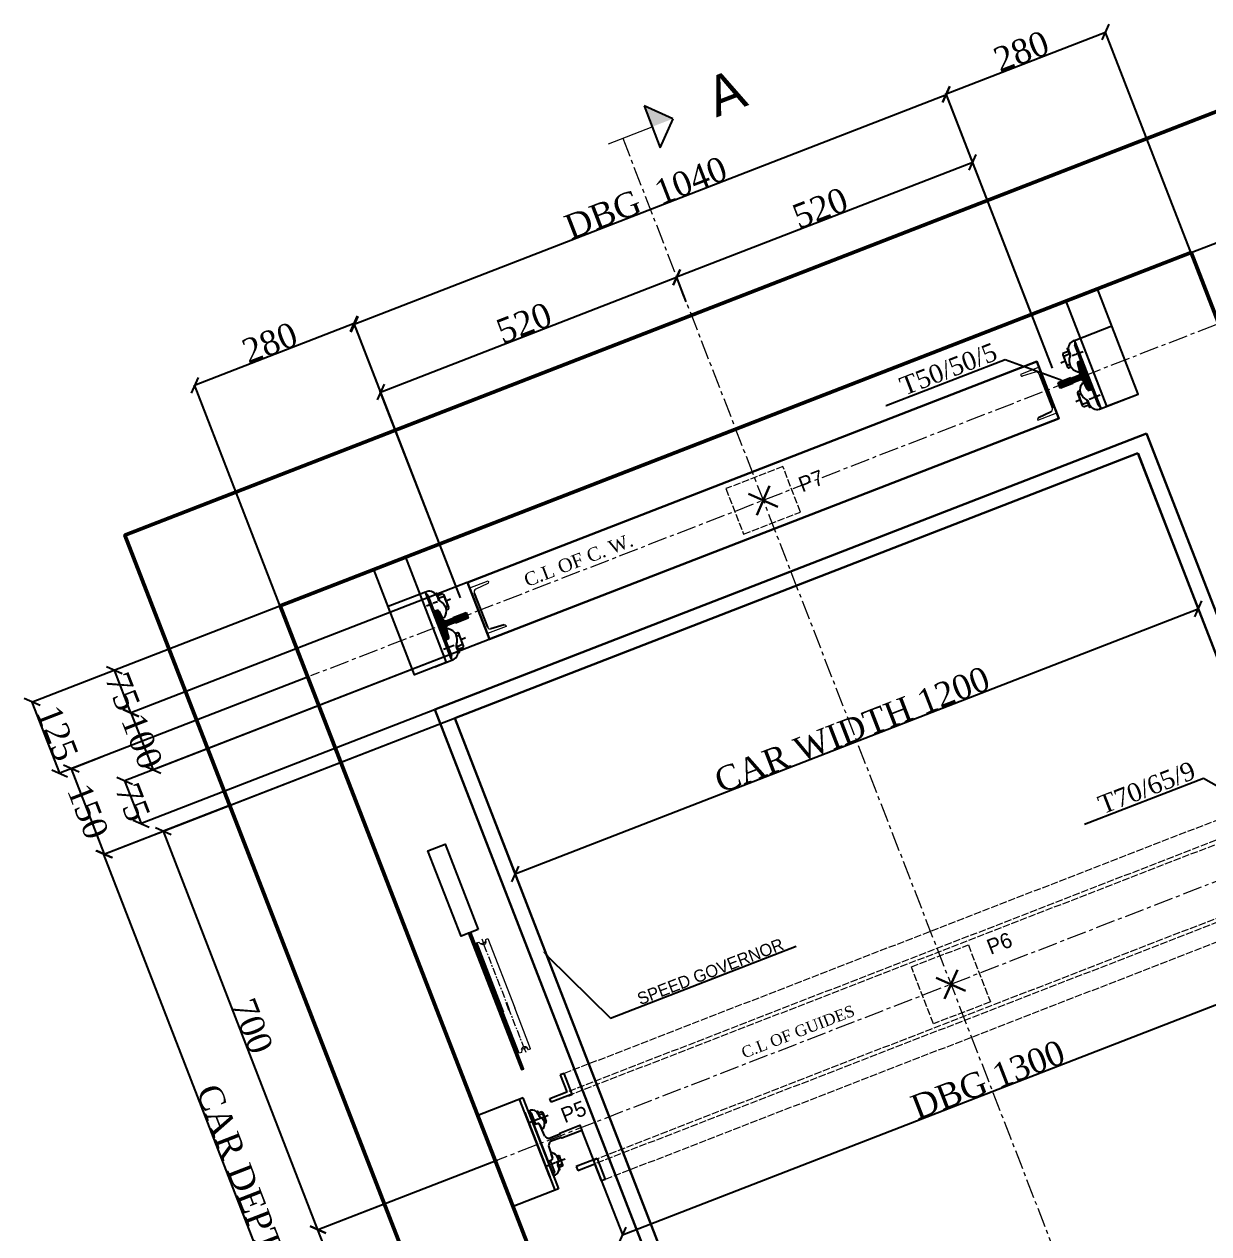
# Model space of a CAD drawing. Header units: millimetres. Extents: x 22640 to 25630, y -77764 to -74410.
# Drawn here: x 22640 to 24580, y -76390 to -74410 of the extents above; entities that cross this region are included whole.
import ezdxf
from ezdxf import colors
from ezdxf.entities.mleader import LeaderData, LeaderLine
from ezdxf.math import Vec2, Vec3

# ---------------------------------------------------------------- set-up
doc = ezdxf.new("R2010")
doc.units = ezdxf.units.MM
for name, pattern in [('ACAD_ISO02W100', [15, 12, -3]), ('ACAD_ISO10W100', [18, 12, -3, 0, -3]), ('CENTER', [50.8, 31.75, -6.35, 6.35, -6.35]), ('CENTER2', [28.575, 19.05, -3.175, 3.175, -3.175])]:
    doc.linetypes.add(name, pattern=pattern)
for name, color, linetype in [('7', 6, 'ACAD_ISO10W100'), ('PDF_0', 7, 'Continuous'), ('PDF_gide rail', 7, 'Continuous')]:
    doc.layers.add(name, color=color, linetype=linetype)
for name, color, linetype, lineweight in [('Car', 3, 'Continuous', 18), ('CL', 2, 'CENTER', 0), ('DL', 8, 'ACAD_ISO02W100', 0), ('step&guides', 3, 'Continuous', 30), ('Wall', 1, 'Continuous', 50)]:
    doc.layers.add(name, color=color, linetype=linetype, lineweight=lineweight)
doc.styles.add('nassar2', font='cent.shx', dxfattribs={"height": 60})
doc.styles.add('top', font='cent.shx', dxfattribs={"height": 40})
doc.dimstyles.new('top', dxfattribs={"dimtxt": 35, "dimasz": 20, "dimexe": 1.25, "dimexo": 0.625, "dimtad": 1, "dimtxsty": 'top', "dimblk": 'OBLIQUE', "dimcen": 2.5, "dimadec": 0, "dimazin": 0, "dimtfac": 1, "dimtmove": 0, "dimatfit": 3, "dimldrblk": 'OBLIQUE', "dimfxl": 1, "dimarcsym": 0})
pattern_1 = [(66.1994384, (43568.22719, -77593.07048), (-0.11436946406, 0.050444283), [])]
pattern_2 = [(66.1994384, (43568.22719, -77593.07048), (-0.1143694641, 0.050444283), [])]

# ---------------------------------------------------------------- blocks, each defined once
blk = doc.blocks.new('_Oblique')
at = {"color": 0, "linetype": 'ByBlock', "lineweight": -2}
blk.add_line((-0.5, -0.5), (0.5, 0.5), dxfattribs=at)
blk = doc.blocks.new('*D35')
at = {"color": 0, "lineweight": -2, "transparency": 16777216}
for p, q in [((23223.7, -75012), (23708.5, -74824)), ((23720.9, -74856.1), (23708.1, -74822.8)), ((23320, -75260.4), (23223.2, -75010.9))]:
    blk.add_line(p, q, dxfattribs=at)
at = {"layer": 'Defpoints', "color": 0, "transparency": 16777216}
for p in [(23708.5, -74824), (23721.2, -74856.6), (23320.2, -75260.9)]:
    blk.add_point(p, dxfattribs=at)
at = {"color": 0, "lineweight": -2, "transparency": 16777216, "xscale": 20, "yscale": 20, "zscale": 20}
for p, rotation in [((23708.5, -74824), 21.1994384195994), ((23223.7, -75012), 201.1994384195994)]:
    blk.add_blockref('_Oblique', p, dxfattribs=dict(at, rotation=rotation))
at = {"color": 0, "transparency": 16777216, "insert": (23458.6, -74898.8), "char_height": 40, "attachment_point": 5, "rotation": 21.1994, "style": 'top'}
blk.add_mtext('520', dxfattribs=at)
blk = doc.blocks.new('*D36')
at = {"color": 0, "lineweight": -2, "transparency": 16777216}
for p, q in [((24193.3, -74635.9), (23708.5, -74824)), ((24289.6, -74884.3), (24192.9, -74634.8)), ((23724.1, -74864.3), (23708.1, -74822.8))]:
    blk.add_line(p, q, dxfattribs=at)
at = {"layer": 'Defpoints', "color": 0, "transparency": 16777216}
for p in [(23708.5, -74824), (23724.4, -74864.8), (24289.9, -74884.9)]:
    blk.add_point(p, dxfattribs=at)
at = {"color": 0, "lineweight": -2, "transparency": 16777216, "xscale": 20, "yscale": 20, "zscale": 20}
for p, rotation in [((24193.3, -74635.9), 21.19943841959937), ((23708.5, -74824), 201.1994384195994)]:
    blk.add_blockref('_Oblique', p, dxfattribs=dict(at, rotation=rotation))
at = {"color": 0, "transparency": 16777216, "insert": (23943.5, -74710.7), "char_height": 40, "attachment_point": 5, "rotation": 21.1994, "style": 'top'}
blk.add_mtext('520', dxfattribs=at)
blk = doc.blocks.new('*D37')
at = {"color": 0, "lineweight": -2, "transparency": 16777216}
for p, q in [((23180.6, -74901), (24150.3, -74525)), ((24324.1, -74973.1), (24149.8, -74523.8)), ((23354.5, -75349.1), (23180.2, -74899.9))]:
    blk.add_line(p, q, dxfattribs=at)
at = {"layer": 'Defpoints', "color": 0, "transparency": 16777216}
for p in [(24150.3, -74525), (24324.3, -74973.6), (23354.7, -75349.7)]:
    blk.add_point(p, dxfattribs=at)
at = {"color": 0, "lineweight": -2, "transparency": 16777216, "xscale": 20, "yscale": 20, "zscale": 20}
for p, rotation in [((24150.3, -74525), 21.1994384195994), ((23180.6, -74901), 201.1994384195994)]:
    blk.add_blockref('_Oblique', p, dxfattribs=dict(at, rotation=rotation))
at = {"color": 0, "transparency": 16777216, "insert": (23658, -74693.8), "char_height": 40, "attachment_point": 5, "rotation": 21.1994, "style": 'top'}
blk.add_mtext('DBG  1040', dxfattribs=at)
blk = doc.blocks.new('*D38')
at = {"color": 0, "lineweight": -2, "transparency": 16777216}
for p, q in [((23180.2, -74899.9), (22919.1, -75001.1)), ((23352.3, -75343.7), (23179.7, -74898.7)), ((23104.2, -75478.1), (22918.7, -75000))]:
    blk.add_line(p, q, dxfattribs=at)
at = {"layer": 'Defpoints', "color": 0, "transparency": 16777216}
for p in [(22919.1, -75001.1), (23352.6, -75344.3), (23104.4, -75478.7)]:
    blk.add_point(p, dxfattribs=at)
at = {"color": 0, "lineweight": -2, "transparency": 16777216, "xscale": 20, "yscale": 20, "zscale": 20}
for p, rotation in [((23180.2, -74899.9), 21.19943841959937), ((22919.1, -75001.1), 201.1994384195994)]:
    blk.add_blockref('_Oblique', p, dxfattribs=dict(at, rotation=rotation))
at = {"color": 0, "transparency": 16777216, "insert": (23042.2, -74931.3), "char_height": 40, "attachment_point": 5, "rotation": 21.1994, "style": 'top'}
blk.add_mtext('280', dxfattribs=at)
blk = doc.blocks.new('*D39')
at = {"color": 0, "lineweight": -2, "transparency": 16777216}
for p, q in [((24149.8, -74523.8), (24410.9, -74422.5)), ((24595.9, -74899.6), (24410.4, -74421.4)), ((24324.1, -74973.1), (24149.4, -74522.6))]:
    blk.add_line(p, q, dxfattribs=at)
at = {"layer": 'Defpoints', "color": 0, "transparency": 16777216}
for p in [(24410.9, -74422.5), (24596.1, -74900.1), (24324.3, -74973.6)]:
    blk.add_point(p, dxfattribs=at)
at = {"color": 0, "lineweight": -2, "transparency": 16777216, "xscale": 20, "yscale": 20, "zscale": 20}
for p, rotation in [((24410.9, -74422.5), 21.1994384195994), ((24149.8, -74523.8), 201.1994384195994)]:
    blk.add_blockref('_Oblique', p, dxfattribs=dict(at, rotation=rotation))
at = {"color": 0, "transparency": 16777216, "insert": (24272.9, -74453.9), "char_height": 40, "attachment_point": 5, "rotation": 21.1994, "style": 'top'}
blk.add_mtext('280', dxfattribs=at)
blk = doc.blocks.new('*D51')
at = {"color": 0, "lineweight": -2, "transparency": 16777216}
for p, q in [((23344.5, -75546.5), (22769.3, -75769.6)), ((23276.8, -77074.4), (22770.5, -75769.1)), ((23967.3, -76806.5), (23275.6, -77074.8))]:
    blk.add_line(p, q, dxfattribs=at)
at = {"layer": 'Defpoints', "color": 0, "transparency": 16777216}
for p in [(23345.1, -75546.3), (22770.5, -75769.1), (23967.9, -76806.3)]:
    blk.add_point(p, dxfattribs=at)
at = {"color": 0, "lineweight": -2, "transparency": 16777216, "xscale": 20, "yscale": 20, "zscale": 20}
for p, rotation in [((22770.5, -75769.1), 111.1994384197184), ((23276.8, -77074.4), 291.1994384197184)]:
    blk.add_blockref('_Oblique', p, dxfattribs=dict(at, rotation=rotation))
at = {"color": 0, "transparency": 16777216, "insert": (23024.8, -76367.7), "char_height": 40, "attachment_point": 5, "rotation": 291.1994, "style": 'top'}
blk.add_mtext('CAR DEPTH 1400', dxfattribs=at)
blk = doc.blocks.new('*D61')
at = {"color": 0, "lineweight": -2, "transparency": 16777216}
for p, q in [((23415.8, -76269.6), (23120, -76384.4)), ((23374.3, -77036.6), (23121.1, -76383.9)), ((23482.5, -76994.6), (23373.1, -77037))]:
    blk.add_line(p, q, dxfattribs=at)
at = {"layer": 'Defpoints', "color": 0, "transparency": 16777216}
for p in [(23416.4, -76269.4), (23121.1, -76383.9), (23483.1, -76994.4)]:
    blk.add_point(p, dxfattribs=at)
at = {"color": 0, "lineweight": -2, "transparency": 16777216, "xscale": 20, "yscale": 20, "zscale": 20}
for p, rotation in [((23121.1, -76383.9), 111.1994384197184), ((23374.3, -77036.6), 291.1994384197184)]:
    blk.add_blockref('_Oblique', p, dxfattribs=dict(at, rotation=rotation))
at = {"color": 0, "transparency": 16777216, "insert": (23266.9, -76702.8), "char_height": 40, "attachment_point": 5, "rotation": 291.1994, "style": 'top'}
blk.add_mtext('700', dxfattribs=at)
blk = doc.blocks.new('*D52')
at = {"color": 0, "lineweight": -2, "transparency": 16777216}
for p, q in [((22976.2, -75689.3), (22866.8, -75731.8)), ((23121.1, -76383.9), (22868, -75731.3)), ((23229.4, -76342), (23120, -76384.4))]:
    blk.add_line(p, q, dxfattribs=at)
at = {"layer": 'Defpoints', "color": 0, "transparency": 16777216}
for p in [(22976.8, -75689.1), (22868, -75731.3), (23230, -76341.7)]:
    blk.add_point(p, dxfattribs=at)
at = {"color": 0, "lineweight": -2, "transparency": 16777216, "xscale": 20, "yscale": 20, "zscale": 20}
for p, rotation in [((22868, -75731.3), 111.1994384197184), ((23121.1, -76383.9), 291.1994384197184)]:
    blk.add_blockref('_Oblique', p, dxfattribs=dict(at, rotation=rotation))
at = {"color": 0, "transparency": 16777216, "insert": (23013.8, -76050.2), "char_height": 40, "attachment_point": 5, "rotation": 291.1994, "style": 'top'}
blk.add_mtext('700', dxfattribs=at)
blk = doc.blocks.new('*D53')
at = {"color": 0, "lineweight": -2, "transparency": 16777216}
for p, q in [((23058.6, -75362.4), (22651.8, -75520.2)), ((23103.8, -75479), (22697, -75636.7)), ((22698.2, -75636.3), (22653, -75519.7))]:
    blk.add_line(p, q, dxfattribs=at)
at = {"layer": 'Defpoints', "color": 0, "transparency": 16777216}
for p in [(23059.2, -75362.2), (23104.4, -75478.7), (22653, -75519.7)]:
    blk.add_point(p, dxfattribs=at)
at = {"color": 0, "lineweight": -2, "transparency": 16777216, "xscale": 20, "yscale": 20, "zscale": 20}
for p, rotation in [((22653, -75519.7), 111.1994384197184), ((22698.2, -75636.3), 291.1994384197184)]:
    blk.add_blockref('_Oblique', p, dxfattribs=dict(at, rotation=rotation))
at = {"color": 0, "transparency": 16777216, "insert": (22694.8, -75570.6), "char_height": 40, "attachment_point": 5, "rotation": 291.1994, "style": 'top'}
blk.add_mtext('125', dxfattribs=at)
blk = doc.blocks.new('*D62')
at = {"color": 0, "lineweight": -2, "transparency": 16777216}
for p, q in [((24762.2, -75743.3), (24832.1, -75923.4)), ((23619.6, -76392.4), (24831.7, -75922.3)), ((23553.5, -76221.7), (23620.1, -76393.5))]:
    blk.add_line(p, q, dxfattribs=at)
at = {"layer": 'Defpoints', "color": 0, "transparency": 16777216}
for p in [(24762, -75742.7), (24831.7, -75922.3), (23553.2, -76221.2)]:
    blk.add_point(p, dxfattribs=at)
at = {"color": 0, "lineweight": -2, "transparency": 16777216, "xscale": 20, "yscale": 20, "zscale": 20}
for p, rotation in [((24831.7, -75922.3), 21.1994384195994), ((23619.6, -76392.4), 201.1994384195994)]:
    blk.add_blockref('_Oblique', p, dxfattribs=dict(at, rotation=rotation))
at = {"color": 0, "transparency": 16777216, "insert": (24218.2, -76138.1), "char_height": 40, "attachment_point": 5, "rotation": 21.1994, "style": 'top'}
blk.add_mtext('DBG 1300', dxfattribs=at)
blk = doc.blocks.new('*D63')
at = {"color": 0, "lineweight": -2, "transparency": 16777216}
for p, q in [((24464.1, -75112.9), (24563.2, -75368.3)), ((23443.9, -75801.1), (24562.7, -75367.1)), ((23345.3, -75546.8), (23444.4, -75802.3))]:
    blk.add_line(p, q, dxfattribs=at)
at = {"layer": 'Defpoints', "color": 0, "transparency": 16777216}
for p in [(24463.9, -75112.3), (24562.7, -75367.1), (23345.1, -75546.3)]:
    blk.add_point(p, dxfattribs=at)
at = {"color": 0, "lineweight": -2, "transparency": 16777216, "xscale": 20, "yscale": 20, "zscale": 20}
for p, rotation in [((24562.7, -75367.1), 21.1994384195994), ((23443.9, -75801.1), 201.1994384195994)]:
    blk.add_blockref('_Oblique', p, dxfattribs=dict(at, rotation=rotation))
at = {"color": 0, "transparency": 16777216, "insert": (23995.9, -75564.9), "char_height": 40, "attachment_point": 5, "rotation": 21.1994, "style": 'top'}
blk.add_mtext('CAR WIDTH 1200', dxfattribs=at)
blk = doc.blocks.new('*D54')
at = {"color": 0, "lineweight": -2, "transparency": 16777216}
for p, q in [((24546.8, -74785.2), (24966.8, -74622.3)), ((25616.6, -76300.9), (24965.7, -74622.7)), ((25197.7, -76463.4), (25617.7, -76300.5))]:
    blk.add_line(p, q, dxfattribs=at)
at = {"layer": 'Defpoints', "color": 0, "transparency": 16777216}
for p in [(24965.7, -74622.7), (24546.2, -74785.4), (25197.2, -76463.6)]:
    blk.add_point(p, dxfattribs=at)
at = {"color": 0, "lineweight": -2, "transparency": 16777216, "xscale": 20, "yscale": 20, "zscale": 20}
for p, rotation in [((24965.7, -74622.7), 111.1994384197184), ((25616.6, -76300.9), 291.1994384197184)]:
    blk.add_blockref('_Oblique', p, dxfattribs=dict(at, rotation=rotation))
at = {"color": 0, "transparency": 16777216, "insert": (25292.3, -75407.8), "char_height": 40, "attachment_point": 5, "rotation": 291.1994, "style": 'top'}
blk.add_mtext('SHAFT DEPTH  1800', dxfattribs=at)
blk = doc.blocks.new('*D55')
at = {"color": 0, "lineweight": -2, "transparency": 16777216}
for p, q in [((23344.5, -75546.5), (22770.5, -75769.1)), ((22768, -75609.2), (22716.3, -75629.3)), ((22771.7, -75768.7), (22717.4, -75628.8))]:
    blk.add_line(p, q, dxfattribs=at)
at = {"layer": 'Defpoints', "color": 0, "transparency": 16777216}
for p in [(23345.1, -75546.3), (22768.5, -75609), (22717.4, -75628.8)]:
    blk.add_point(p, dxfattribs=at)
at = {"color": 0, "lineweight": -2, "transparency": 16777216, "xscale": 20, "yscale": 20, "zscale": 20}
for p, rotation in [((22717.4, -75628.8), 111.1994384197184), ((22771.7, -75768.7), 291.1994384197184)]:
    blk.add_blockref('_Oblique', p, dxfattribs=dict(at, rotation=rotation))
at = {"color": 0, "transparency": 16777216, "insert": (22744.5, -75698.7), "char_height": 40, "attachment_point": 5, "rotation": 291.1994, "style": 'top'}
blk.add_mtext('150', dxfattribs=at)
blk = doc.blocks.new('*D64')
at = {"color": 0, "lineweight": -2, "transparency": 16777216}
for p, q in [((23365.4, -75323.9), (22813.8, -75537.8)), ((23401.6, -75417.1), (22849.9, -75631.1)), ((22814.9, -75537.4), (22851.1, -75630.6))]:
    blk.add_line(p, q, dxfattribs=at)
at = {"layer": 'Defpoints', "color": 0, "transparency": 16777216}
for p in [(23366, -75323.6), (23402.2, -75416.9), (22851.1, -75630.6)]:
    blk.add_point(p, dxfattribs=at)
at = {"color": 0, "lineweight": -2, "transparency": 16777216, "xscale": 20, "yscale": 20, "zscale": 20}
for p, rotation in [((22814.9, -75537.4), 111.1994384197184), ((22851.1, -75630.6), 291.1994384197184)]:
    blk.add_blockref('_Oblique', p, dxfattribs=dict(at, rotation=rotation))
at = {"color": 0, "transparency": 16777216, "insert": (22833, -75584), "char_height": 40, "attachment_point": 5, "rotation": 291.1994, "style": 'top'}
blk.add_mtext('100', dxfattribs=at)
blk = doc.blocks.new('*D65')
at = {"color": 0, "lineweight": -2, "transparency": 16777216}
for p, q in [((23401.6, -75417.1), (22803.3, -75649.1)), ((23312.2, -75532.2), (22830.4, -75719.1)), ((22804.5, -75648.7), (22831.6, -75718.6))]:
    blk.add_line(p, q, dxfattribs=at)
at = {"layer": 'Defpoints', "color": 0, "transparency": 16777216}
for p in [(23402.2, -75416.9), (23312.7, -75532), (22831.6, -75718.6)]:
    blk.add_point(p, dxfattribs=at)
at = {"color": 0, "lineweight": -2, "transparency": 16777216, "xscale": 20, "yscale": 20, "zscale": 20}
for p, rotation in [((22804.5, -75648.7), 111.1994384197184), ((22831.6, -75718.6), 291.1994384197184)]:
    blk.add_blockref('_Oblique', p, dxfattribs=dict(at, rotation=rotation))
at = {"color": 0, "transparency": 16777216, "insert": (22818, -75683.7), "char_height": 40, "attachment_point": 5, "rotation": 291.1994, "style": 'top'}
blk.add_mtext('75', dxfattribs=at)
blk = doc.blocks.new('*D56')
at = {"color": 0, "lineweight": -2, "transparency": 16777216}
for p, q in [((22814.9, -75537.4), (22787.8, -75467.5)), ((22788.4, -75467.2), (22789, -75467)), ((22815.5, -75537.2), (22816.1, -75536.9))]:
    blk.add_line(p, q, dxfattribs=at)
at = {"layer": 'Defpoints', "color": 0, "transparency": 16777216}
for p in [(22787.8, -75467.5), (22787.8, -75467.5), (22814.9, -75537.4)]:
    blk.add_point(p, dxfattribs=at)
at = {"color": 0, "lineweight": -2, "transparency": 16777216, "xscale": 20, "yscale": 20, "zscale": 20}
for p, rotation in [((22787.8, -75467.5), 111.1994384197184), ((22814.9, -75537.4), 291.1994384197184)]:
    blk.add_blockref('_Oblique', p, dxfattribs=dict(at, rotation=rotation))
at = {"color": 0, "transparency": 16777216, "insert": (22801.4, -75502.4), "char_height": 40, "attachment_point": 5, "rotation": 291.1994, "style": 'top'}
blk.add_mtext('75', dxfattribs=at)

msp = doc.modelspace()

# ---------------------------------------------------------------- hatches: boundary and pattern name
h = msp.add_hatch()
h.set_pattern_fill('ANSI31', color=256, angle=21.199438)
h.set_pattern_definition(pattern_2)
h.paths.add_polyline_path([(24372.595, -74959.9), (24367.655, -74961.816, 0.26508525), (24365.361, -74965.585), (24368.895, -74979.712, -0.36605419), (24366.159, -74985.316), (24354.43, -74989.865), (24354.104, -74989.025), (24333.38, -74997.064), (24335.019, -75001.289), (24381.635, -74983.208)])
h = msp.add_hatch()
h.set_pattern_fill('ANSI31', color=256, angle=21.199438)
h.set_pattern_definition(pattern_2)
edge = h.paths.add_edge_path()
edge.add_line((24390.846, -75006.956), (24385.906, -75008.872))
edge.add_arc((24384.873, -75004.541), 4.453, 224.026314, 283.413478, ccw=False)
edge.add_line((24381.671, -75007.636), (24374.755, -74994.821))
edge.add_arc((24370.499, -74997.104), 4.83, 28.211738, 108.633192)
edge.add_line((24368.956, -74992.527), (24357.227, -74997.076))
edge.add_line((24357.227, -74997.076), (24357.553, -74997.916))
edge.add_line((24357.553, -74997.916), (24336.829, -75005.954))
edge.add_line((24336.829, -75005.954), (24335.019, -75001.289))
edge.add_line((24335.019, -75001.289), (24381.635, -74983.208))
edge.add_line((24381.635, -74983.208), (24390.846, -75006.956))
h = msp.add_hatch()
h.set_pattern_fill('ANSI31', color=256, angle=21.199438)
h.set_pattern_definition(pattern_1)
h.paths.add_polyline_path([(23309.742, -75372.141), (23314.682, -75370.225, -0.26508525), (23318.917, -75371.462), (23325.833, -75384.277, 0.36605419), (23331.633, -75386.57), (23343.361, -75382.021), (23343.036, -75381.182), (23363.76, -75373.144), (23365.399, -75377.369), (23318.782, -75395.45)])
h = msp.add_hatch()
h.set_pattern_fill('ANSI31', color=256, angle=21.199438)
h.set_pattern_definition(pattern_1)
edge = h.paths.add_edge_path()
edge.add_line((23327.993, -75419.198), (23332.933, -75417.282))
edge.add_arc((23330.775, -75413.386), 4.453, 298.985399, 358.372563)
edge.add_line((23335.227, -75413.513), (23331.693, -75399.386))
edge.add_arc((23336.376, -75398.202), 4.83, 473.765685, 554.187139, ccw=False)
edge.add_line((23334.43, -75393.782), (23346.158, -75389.233))
edge.add_line((23346.158, -75389.233), (23346.484, -75390.072))
edge.add_line((23346.484, -75390.072), (23367.208, -75382.034))
edge.add_line((23367.208, -75382.034), (23365.399, -75377.369))
edge.add_line((23365.399, -75377.369), (23318.782, -75395.45))
edge.add_line((23318.782, -75395.45), (23327.993, -75419.198))
at = {"layer": 'Car', "lineweight": 25, "ltscale": 4, "transparency": 16777216}
h = msp.add_hatch(color=256, dxfattribs=at)
h.dxf.hatch_style = 1
h.paths.add_polyline_path([(23668.343, -74577.558), (23655.148, -74543.257), (23702.438, -74564.441)])

# ---------------------------------------------------------------- linework, layer by layer
for p, q in [((23063.849, -75360.382), (24546.25, -74785.414)), ((24360.005, -74927.44), (24420.991, -74903.786)), ((24372.68, -74960.12), (24360.005, -74927.44)), ((24367.655, -74961.816), (24372.595, -74959.9)), ((24372.68, -74960.12), (24390.761, -75006.736)), ((24302.148, -74982.29), (24323.826, -75038.179)), ((24354.062, -74988.915), (24333.338, -74996.954)), ((24354.104, -74989.025), (24333.38, -74997.064)), ((24354.43, -74989.865), (24354.062, -74988.915)), ((24366.159, -74985.316), (24354.43, -74989.865)), ((24368.817, -74992.17), (24357.088, -74996.719)), ((24333.338, -74996.954), (24336.701, -75005.624)), ((24333.338, -74996.954), (24336.701, -75005.624)), ((24336.701, -75005.624), (24333.338, -74996.954)), ((24333.38, -74997.064), (24336.743, -75005.734)), ((24333.38, -74997.064), (24336.743, -75005.734)), ((24357.425, -74997.586), (24336.701, -75005.624)), ((24357.467, -74997.696), (24336.743, -75005.734)), ((24357.056, -74996.636), (24357.425, -74997.586)), ((24385.736, -75008.432), (24390.676, -75006.516)), ((24385.736, -75008.432), (24390.55, -75006.565)), ((24390.761, -75006.736), (24403.266, -75038.976)), ((24400.934, -75039.881), (24464.251, -75015.322)), ((23309.827, -75372.362), (23297.152, -75339.682)), ((23376.862, -75341.175), (23398.539, -75397.063)), ((23314.682, -75370.225), (23309.742, -75372.141)), ((23309.827, -75372.362), (23327.908, -75418.978)), ((23331.633, -75386.57), (23343.361, -75382.021)), ((23334.291, -75393.424), (23346.02, -75388.875)), ((23342.993, -75381.072), (23363.717, -75373.034)), ((23343.361, -75382.021), (23342.993, -75381.072)), ((23343.036, -75381.182), (23363.76, -75373.144)), ((23345.988, -75388.793), (23346.356, -75389.742)), ((23346.356, -75389.742), (23367.08, -75381.704)), ((23346.399, -75389.852), (23367.123, -75381.814)), ((23363.717, -75373.034), (23367.08, -75381.704)), ((23363.717, -75373.034), (23367.08, -75381.704)), ((23367.08, -75381.704), (23363.717, -75373.034)), ((23363.76, -75373.144), (23367.123, -75381.814)), ((23363.76, -75373.144), (23367.123, -75381.814)), ((23332.763, -75416.842), (23327.823, -75418.758)), ((23327.908, -75418.978), (23340.413, -75451.218)), ((23332.763, -75416.842), (23327.948, -75418.709)), ((23380.677, -75914.149), (23424.673, -76027.581)), ((23434.494, -76023.772), (23429.675, -76011.348)), ((23457.42, -76167.694), (23382.834, -76196.623)), ((23474.596, -76211.98), (23498.101, -76272.581)), ((23549.985, -76212.772), (23553.239, -76221.163)), ((23515.278, -76316.866), (23440.692, -76345.796))]:
    msp.add_line(p, q)
at = {"ltscale": 5, "transparency": 33554666}
for p, q in [((23524.031, -76127.834), (23517.906, -76130.221)), ((23517.906, -76130.221), (23528.778, -76158.125)), ((23537.29, -76161.863), (23524.031, -76127.834)), ((23500.874, -76168.997), (23528.778, -76158.125)), ((23537.29, -76161.863), (23503.261, -76175.122)), ((23531.165, -76164.25), (23537.29, -76161.863)), ((23503.261, -76175.122), (23500.874, -76168.997)), ((23578.191, -76267.317), (23544.122, -76280.471)), ((23544.122, -76280.471), (23546.49, -76286.604)), ((23546.49, -76286.604), (23574.427, -76275.817)), ((23572.059, -76269.685), (23578.191, -76267.317)), ((23585.213, -76303.754), (23574.427, -76275.817)), ((23578.191, -76267.317), (23591.346, -76301.386)), ((23591.346, -76301.386), (23585.213, -76303.754))]:
    msp.add_line(p, q, dxfattribs=at)
for points in [[(24412.589, -75035.36), (24464.251, -75015.322), (24397.462, -74843.123), (24345.799, -74863.161)], [(23331.089, -75454.834), (23279.427, -75474.872), (23212.638, -75302.673), (23264.3, -75282.635)], [(23383.443, -75892.078), (23355.473, -75902.926), (23301.231, -75763.077), (23329.201, -75752.228)], [(23371.315, -75896.781), (23367.601, -75898.222), (23454.259, -76121.635), (23457.974, -76120.194)]]:
    msp.add_lwpolyline(points, close=True)
for points in [[(23297.152, -75339.682), (23236.166, -75363.336)], [(23340.498, -75451.438), (23312.528, -75462.286)]]:
    msp.add_lwpolyline(points)
at = {"color": 7, "linetype": 'Continuous', "lineweight": 20, "true_color": 0x000007}
for points in [[(23380.677, -75914.149), (23384.606, -75912.626), (23387.412, -75915.492)], [(23389.355, -75907.394), (23392.022, -75914.269), (23388.585, -75915.602)], [(23394.968, -75913.126), (23392.022, -75914.269), (23392.022, -75914.269)], [(23392.974, -75916.724), (23392.022, -75914.269), (23392.022, -75914.269)], [(23397.926, -75929.491), (23392.974, -75916.724), (23392.974, -75916.724)], [(23396.251, -75912.063), (23395.9, -75908.245), (23399.337, -75906.912), (23443.333, -76020.344)], [(23399.831, -75934.402), (23398.878, -75931.946), (23398.878, -75931.946)], [(23405.164, -75948.151), (23400.783, -75936.857), (23400.783, -75936.857)], [(23407.068, -75953.061), (23406.116, -75950.606), (23406.116, -75950.606)], [(23412.401, -75966.811), (23408.02, -75955.517), (23408.02, -75955.517)], [(23414.306, -75971.721), (23413.353, -75969.266), (23413.353, -75969.266)], [(23419.638, -75985.47), (23415.067, -75973.685), (23415.067, -75973.685)], [(23421.543, -75990.381), (23420.591, -75987.926), (23420.591, -75987.926)], [(23426.876, -76004.13), (23422.495, -75992.836), (23422.495, -75992.836)], [(23428.78, -76009.041), (23427.828, -76006.585), (23427.828, -76006.585)], [(23437.732, -76032.12), (23434.494, -76023.772), (23434.494, -76023.772)], [(23469.426, -76087.617), (23443.333, -76020.344), (23443.333, -76020.344), (23443.333, -76020.344)], [(23450.766, -76094.855), (23424.673, -76027.581), (23424.673, -76027.581)], [(23439.446, -76036.539), (23438.494, -76034.084), (23438.494, -76034.084)], [(23444.779, -76050.289), (23440.398, -76038.994), (23440.398, -76038.994)], [(23446.684, -76055.199), (23445.922, -76053.235), (23445.922, -76053.235)], [(23452.207, -76069.439), (23447.636, -76057.654), (23447.636, -76057.654)], [(23453.921, -76073.859), (23452.969, -76071.404), (23452.969, -76071.404)], [(23458.111, -76084.662), (23454.873, -76076.314), (23454.873, -76076.314)], [(23454.834, -76089.322), (23454.695, -76093.331), (23450.766, -76094.855)], [(23458.111, -76084.662), (23459.063, -76087.117), (23455.626, -76088.45)], [(23462.01, -76085.974), (23459.063, -76087.117), (23461.349, -76093.01)], [(23469.426, -76087.617), (23465.989, -76088.95), (23463.673, -76085.894)]]:
    msp.add_lwpolyline(points, dxfattribs=at)
for points in [[(23392.974, -75916.724), (23391.01, -75917.486), (23388.474, -75916.774), (23387.222, -75915.001)], [(23396.06, -75911.572), (23396.331, -75913.727), (23394.938, -75915.962), (23392.974, -75916.724)], [(23454.644, -76088.831), (23454.373, -76086.677), (23455.956, -76084.933), (23457.921, -76084.171)], [(23457.921, -76084.171), (23459.885, -76083.409), (23462.23, -76083.629), (23463.483, -76085.403)]]:
    msp.add_open_spline(points, degree=3, dxfattribs=at)
at = {"color": 7, "linetype": 'Continuous', "lineweight": 20}
msp.add_open_spline([(23457.921, -76084.171), (23459.885, -76083.409), (23462.23, -76083.629), (23463.483, -76085.403)], degree=3, dxfattribs=at)
at = {"layer": 'Car', "lineweight": 25, "ltscale": 4, "transparency": 33554666}
for p, q in [((23702.438, -74564.441, -114), (23655.148, -74543.257, -114)), ((23655.148, -74543.257, -114), (23681.539, -74611.858, -114)), ((23681.539, -74611.858, -114), (23702.592, -74564.517, -114))]:
    msp.add_line(p, q, dxfattribs=at)
at = {"layer": 'Car', "ltscale": 4, "transparency": 33554666}
msp.add_line((23596.752, -74605.325, -114), (23668.343, -74577.558, -114), dxfattribs=at)
at = {"layer": 'Car', "linetype": 'CENTER2', "lineweight": 30, "ltscale": 4, "transparency": 33554666}
for p, q in [((23839.695, -75213.372), (23860.808, -75165.506)), ((23874.185, -75199.995), (23826.318, -75178.883)), ((24147.068, -76005.851), (24168.181, -75957.984)), ((24181.558, -75992.473), (24133.691, -75971.361))]:
    msp.add_line(p, q, dxfattribs=at)
at = {"layer": 'CL'}
for p, q in [((23620.172, -74596.242, -110.467), (24699.073, -77377.894)), ((24591.452, -74901.955), (23109.051, -75476.923)), ((24898.825, -75694.433), (23416.424, -76269.401))]:
    msp.add_line(p, q, dxfattribs=at)
at = {"layer": 'DL'}
for p, q in [((24723.903, -75662.448), (23517.998, -76130.457)), ((24759.633, -75680.755), (23500.989, -76169.29)), ((24771.107, -75683.311), (23503.261, -76175.122)), ((24812.009, -75788.764), (23544.242, -76280.781)), ((24805.259, -75798.389), (23574.493, -76275.988)), ((24791.218, -75836), (23589.528, -76302.365))]:
    msp.add_line(p, q, dxfattribs=at)
for points in [[(23818.192, -75244.671), (23911.425, -75208.51), (23882.496, -75133.923), (23789.263, -75170.085)], [(24222.322, -76010.453), (24129.089, -76046.614), (24092.927, -75953.382), (24186.16, -75917.22)]]:
    msp.add_lwpolyline(points, close=True, dxfattribs=at)
at = {"layer": 'PDF_0', "lineweight": 25}
for points in [[(24360.005, -74927.44), (24357.673, -74928.345)], [(24369.956, -74958.662), (24360.6, -74934.54)], [(24361.258, -74930.67), (24402.184, -75036.187)], [(24402.184, -75036.187), (24361.258, -74930.67)], [(24361.258, -74930.67), (24402.184, -75036.187)], [(24340.871, -74948.475), (24349.519, -74945.121)], [(24340.935, -74951.283), (24348.703, -74971.309)], [(24350.606, -74945.223), (24352.724, -74950.685)], [(24356.207, -74952.302), (24362.399, -74949.9)], [(24362.983, -74949.673), (24363.951, -74949.298)], [(24364.787, -74948.974), (24374.123, -74945.353)], [(24337.445, -74963.941), (24344.727, -74961.117)], [(24337.445, -74963.941), (24344.727, -74961.117)], [(24345.638, -74960.764), (24346.548, -74960.411)], [(24352.28, -74967.089), (24348.639, -74968.501)], [(24364.717, -74965.406), (24368.044, -74976.683)], [(24365.655, -74962.425), (24367.476, -74961.718), (24369.883, -74960.69)], [(24373.107, -75034.228), (24365.339, -75014.202)], [(24381.145, -75007.762), (24375.998, -74997.191)], [(24383.849, -75009.331), (24385.669, -75008.625), (24388.14, -75007.762)], [(24389.561, -75009.21), (24398.917, -75033.332)], [(24361.994, -75027.233), (24369.276, -75024.408)], [(24361.994, -75027.233), (24369.276, -75024.408)], [(24370.826, -75014.906), (24367.185, -75016.318)], [(24370.186, -75024.055), (24371.096, -75023.702)], [(24374.952, -75036.344), (24383.6, -75032.99)], [(24384.334, -75032.182), (24382.215, -75026.72)], [(24383.868, -75023.617), (24390.059, -75021.215)], [(24390.643, -75020.989), (24391.611, -75020.613)], [(24392.447, -75020.289), (24401.783, -75016.668)], [(24300.961, -75053.629), (24321.572, -75044.116)], [(24403.266, -75038.976), (24400.934, -75039.881)], [(23297.152, -75339.682), (23299.484, -75338.777)], [(23298.405, -75342.911), (23339.331, -75448.428)], [(23339.331, -75448.428), (23298.405, -75342.911)], [(23298.405, -75342.911), (23339.331, -75448.428)], [(23310.856, -75369.448), (23301.5, -75345.326)], [(23316.084, -75346.476), (23318.202, -75351.938)], [(23325.465, -75342.314), (23316.818, -75345.668)], [(23327.311, -75344.43), (23335.078, -75364.456)], [(23338.424, -75351.425), (23331.142, -75354.249)], [(23338.424, -75351.425), (23331.142, -75354.249)], [(23308.141, -75358.808), (23298.805, -75362.429)], [(23309.945, -75358.108), (23308.977, -75358.484)], [(23316.72, -75355.48), (23310.529, -75357.882)], [(23316.569, -75369.327), (23314.748, -75370.033), (23312.277, -75370.896)], [(23319.272, -75370.896), (23324.419, -75381.466)], [(23330.232, -75354.602), (23329.321, -75354.955)], [(23329.591, -75363.752), (23333.233, -75362.34)], [(23335.7, -75413.251), (23332.374, -75401.975)], [(23348.138, -75411.569), (23351.779, -75410.157)], [(23359.482, -75427.375), (23351.715, -75407.349)], [(23425.842, -75393.055), (23404.207, -75399.928)], [(23335.801, -75430.123), (23326.465, -75433.744)], [(23330.462, -75419.996), (23339.818, -75444.118)], [(23334.762, -75416.233), (23332.942, -75416.939), (23330.535, -75417.968)], [(23337.605, -75429.424), (23336.637, -75429.799)], [(23344.381, -75426.795), (23338.189, -75429.197)], [(23349.812, -75433.435), (23347.694, -75427.973)], [(23359.546, -75430.183), (23350.899, -75433.537)], [(23354.78, -75417.894), (23353.87, -75418.247)], [(23362.972, -75414.716), (23355.69, -75417.541)], [(23362.972, -75414.716), (23355.69, -75417.541)], [(23340.413, -75451.218), (23342.745, -75450.313)], [(23500.759, -76297.386), (23451.367, -76170.042)], [(23506.812, -76295.039), (23457.42, -76167.694)], [(23459.833, -76191.869), (23500.759, -76297.386)], [(23500.759, -76297.386), (23459.833, -76191.869)], [(23459.833, -76191.869), (23500.759, -76297.386)], [(23459.833, -76191.869), (23509.225, -76319.214)], [(23465.886, -76189.522), (23469.435, -76188.145)], [(23465.886, -76189.522), (23506.812, -76295.039)], [(23465.886, -76189.522), (23515.278, -76316.866)], [(23468.178, -76191.602), (23466.887, -76192.103)], [(23468.467, -76188.521), (23468.467, -76188.521)], [(23477.497, -76209.888), (23470.864, -76192.788)], [(23481.876, -76202.993), (23475.423, -76205.496)], [(23481.203, -76193.603), (23482.705, -76197.475)], [(23487.854, -76190.652), (23481.723, -76193.03)], [(23483.166, -76202.493), (23482.198, -76202.868)], [(23489.942, -76199.865), (23483.489, -76202.368)], [(23489.162, -76192.153), (23494.669, -76206.35)], [(23491.233, -76199.364), (23490.265, -76199.74)], [(23498.008, -76196.736), (23491.555, -76199.239)], [(23466.711, -76208.875), (23465.743, -76209.251)], [(23473.487, -76206.247), (23467.295, -76208.649)], [(23474.777, -76205.747), (23474.132, -76205.997)], [(23481.547, -76209.802), (23480.256, -76210.303), (23478.477, -76210.822)], [(23484.293, -76211.786), (23487.236, -76218.353)], [(23487.112, -76218.408), (23487.112, -76218.408)], [(23490.779, -76205.85), (23493.36, -76204.849)], [(23503.009, -76259.394), (23503.009, -76259.394)], [(23505.392, -76266.186), (23503.138, -76259.352)], [(23494.371, -76280.191), (23493.403, -76280.566)], [(23501.147, -76277.562), (23494.955, -76279.964)], [(23501.654, -76272.169), (23508.286, -76289.27)], [(23502.438, -76277.062), (23501.793, -76277.312)], [(23509.536, -76274.309), (23503.083, -76276.812)], [(23510.827, -76273.808), (23509.859, -76274.184)], [(23517.603, -76271.18), (23511.15, -76273.683)], [(23515.371, -76281.697), (23513.87, -76277.825)], [(23514.185, -76266.195), (23516.766, -76265.194)], [(23522.272, -76279.391), (23516.142, -76281.769)], [(23522.227, -76277.401), (23516.72, -76263.204)], [(23518.893, -76270.679), (23517.925, -76271.055)], [(23525.669, -76268.051), (23519.216, -76270.554)], [(23507.101, -76291.957), (23505.811, -76292.457)], [(23506.812, -76295.039), (23510.361, -76293.662)], [(23509.393, -76294.037), (23509.393, -76294.037)]]:
    msp.add_lwpolyline(points, dxfattribs=at)
for points in [[(24341.012, -74948.848, 0.42555746), (24342.637, -74953.026), (24351.284, -74949.672)], [(24349.574, -74939.863), (24347.754, -74940.57), (24352.696, -74953.313, 0.19879356), (24352.812, -74950.912)], [(24352.684, -74953.314, 0.4769017), (24365.737, -74978.768, 0.14500939), (24366.981, -74978.666)], [(24354.5, -74971.464), (24350.404, -74973.052, -0.42555746), (24348.78, -74968.874)], [(24369.516, -75010.178), (24365.42, -75011.767, 0.42555746), (24367.038, -75015.948)], [(24380.413, -75024.806, -0.4769017), (24372.889, -74997.207, -0.14500939), (24373.876, -74996.444)], [(24374.805, -75035.974, -0.42555746), (24373.187, -75031.793), (24381.835, -75028.439)], [(24387.186, -75036.835), (24385.365, -75037.541), (24380.423, -75024.797, -0.19879356), (24382.127, -75026.493)], [(23313.232, -75341.823), (23315.052, -75341.116), (23319.995, -75353.86, -0.19879356), (23318.291, -75352.165)], [(23325.612, -75342.684, -0.42555746), (23327.231, -75346.865), (23318.583, -75350.219)], [(23320.005, -75353.852, -0.4769017), (23327.529, -75381.451, -0.14500939), (23326.542, -75382.214)], [(23330.902, -75368.48), (23334.998, -75366.891, 0.42555746), (23333.38, -75362.71)], [(23347.734, -75425.344, 0.4769017), (23334.681, -75399.889, 0.14500939), (23333.437, -75399.992)], [(23345.917, -75407.194), (23350.014, -75405.605, -0.42555746), (23351.638, -75409.784)], [(23350.843, -75438.794), (23352.664, -75438.088), (23347.721, -75425.344, 0.19879356), (23347.606, -75427.745)], [(23359.405, -75429.81, 0.42555746), (23357.781, -75425.631), (23349.133, -75428.985)], [(23479.181, -76190.304), (23480.472, -76189.804), (23483.976, -76198.838, -0.19879356), (23482.768, -76197.636)], [(23487.958, -76190.915, -0.42555746), (23489.105, -76193.879), (23482.975, -76196.257)], [(23483.983, -76198.832, -0.4769017), (23489.317, -76218.397, -0.14500939), (23488.617, -76218.938)], [(23491.708, -76209.202), (23494.612, -76208.076, 0.42555746), (23493.464, -76205.112)], [(23513.898, -76275.961, 0.4769017), (23504.644, -76257.916, 0.14500939), (23503.763, -76257.988)], [(23512.61, -76263.094), (23515.514, -76261.968, -0.42555746), (23516.666, -76264.93)], [(23516.103, -76285.496), (23517.393, -76284.995), (23513.889, -76275.961, 0.19879356), (23513.807, -76277.663)], [(23522.172, -76279.127, 0.42555746), (23521.021, -76276.165), (23514.89, -76278.542)]]:
    msp.add_lwpolyline(points, format="xyb", dxfattribs=at)
at = {"layer": 'PDF_0', "lineweight": 13}
for points in [[(24300.961, -75053.629), (24300.521, -75053.8), (24300.251, -75054.41), (24299.982, -75055.021), (24299.712, -75055.632), (24299.443, -75056.243), (24299.614, -75056.683), (24300.126, -75058.003), (24330.93, -75046.055), (24301.914, -74971.243), (24271.549, -74983.021), (24272.061, -74984.341), (24272.232, -74984.781), (24272.403, -74985.221), (24273.013, -74985.49), (24273.184, -74985.931), (24273.624, -74985.76), (24274.235, -74986.029), (24274.675, -74985.859), (24275.115, -74985.688), (24295.87, -74979.157)], [(23425.842, -75393.055), (23426.282, -75392.885), (23426.893, -75393.154), (23427.504, -75393.423), (23428.114, -75393.693), (23428.725, -75393.962), (23428.896, -75394.402), (23429.408, -75395.722), (23398.603, -75407.67), (23369.587, -75332.859), (23399.951, -75321.082), (23400.463, -75322.402), (23400.634, -75322.842), (23400.805, -75323.282), (23400.535, -75323.893), (23400.706, -75324.333), (23400.266, -75324.503), (23399.996, -75325.114), (23399.556, -75325.285), (23399.116, -75325.456), (23379.385, -75334.627)]]:
    msp.add_lwpolyline(points, dxfattribs=at)
at = {"layer": 'PDF_0', "lineweight": 25}
for centre, radius, start, end in [((24363.736, -74940.795), 13.848, 115.96374, 199.647143), ((24363.499, -74933.555), 3.062, 131.174228, 198.764808), ((24375.992, -74949.252), 33.439, 186.949824, 215.449053), ((24367.772, -74964.729), 3.129, 132.572311, 192.506949), ((24368.037, -74959.608), 2.139, 329.631681, 26.240225), ((24366.948, -74977.372), 1.295, 271.453491, 32.151866), ((24383.858, -75006.202), 3.129, 209.891928, 269.826566), ((24387.506, -75009.805), 2.139, 16.158652, 72.767196), ((24400.364, -75012.089), 33.439, 186.949824, 215.449053), ((24397.016, -75026.599), 13.848, 202.751734, 286.435137), ((24401.723, -75032.105), 3.062, 203.634069, 271.224648), ((23298.695, -75346.553), 3.062, 23.634069, 91.224648), ((23303.402, -75352.059), 13.848, 22.751734, 106.435137), ((23300.054, -75366.569), 33.439, 6.949824, 35.449053), ((23312.911, -75368.852), 2.139, 196.158652, 252.767196), ((23316.56, -75372.455), 3.129, 29.891928, 89.826566), ((23325.693, -75381.236), 1.295, 190.24701, 310.945385), ((23324.426, -75429.405), 33.439, 6.949824, 35.449053), ((23332.381, -75419.05), 2.139, 149.631681, 206.240225), ((23332.646, -75413.929), 3.129, 312.572311, 12.506949), ((23336.919, -75445.103), 3.062, 311.174228, 18.764808), ((23336.682, -75437.863), 13.848, 295.96374, 19.647143), ((23468.876, -76193.658), 2.171, 23.634069, 108.764808), ((23472.213, -76197.561), 9.817, 22.751734, 106.435137), ((23469.839, -76207.847), 23.705, 6.949824, 35.449053), ((23478.685, -76209.623), 1.217, 192.570498, 260.163901), ((23481.948, -76212.273), 2.503, 40.496817, 99.209086), ((23488.251, -76217.881), 1.119, 204.942649, 289.100056), ((23504.205, -76259.016), 1.119, 113.298821, 197.456228), ((23502.709, -76271.564), 1.217, 142.234976, 209.828378), ((23506.063, -76284.836), 9.817, 295.96374, 19.647143), ((23497.375, -76278.84), 23.705, 6.949824, 35.449053), ((23506.231, -76289.968), 2.171, 293.634069, 18.764808)]:
    msp.add_arc(centre, radius, start, end, dxfattribs=at)
at = {"layer": 'PDF_0', "lineweight": 13}
for centre, radius, start, end in [((24296.787, -74985.175), 6.088, 28.283483, 98.662772), ((24319.017, -75039.73), 5.052, 294.561281, 17.881908), ((23382.766, -75339.69), 6.088, 123.736105, 194.115394), ((23403.136, -75394.967), 5.052, 204.516968, 287.837596)]:
    msp.add_arc(centre, radius, start, end, dxfattribs=at)
at = {"layer": 'PDF_gide rail', "lineweight": 25}
for points in [[(24365.361, -74965.585), (24368.947, -74979.769)], [(24381.501, -75007.195), (24374.584, -74994.303)], [(24381.501, -75007.195), (24374.584, -74994.303)], [(23318.917, -75371.462), (23325.833, -75384.355)], [(23335.056, -75413.073), (23331.47, -75398.888)], [(23335.056, -75413.073), (23331.47, -75398.888)], [(23480.262, -76210.29), (23474.596, -76211.98), (23498.101, -76272.581), (23498.101, -76272.581)], [(23503.425, -76270.008), (23498.101, -76272.581), (23474.596, -76211.98), (23474.596, -76211.98)], [(23492.806, -76230.779), (23483.851, -76210.648)], [(23499.786, -76233.851), (23517.643, -76226.925), (23517.1, -76225.526), (23549.985, -76212.772), (23553.239, -76221.163), (23520.355, -76233.917), (23519.812, -76232.519), (23501.956, -76239.445)], [(23498.872, -76246.42), (23505.392, -76266.186)]]:
    msp.add_lwpolyline(points, dxfattribs=at)
for centre, radius, start, end in [((24369.813, -74965.712), 4.453, 118.985399, 178.372563), ((24364.212, -74980.895), 4.83, 293.765685, 14.632481), ((24370.547, -74996.339), 4.514, 25.640875, 112.540541), ((24384.703, -75004.1), 4.453, 224.026314, 283.413478), ((24384.703, -75004.1), 4.453, 224.026314, 283.413478), ((23315.715, -75374.557), 4.453, 44.026314, 103.413478), ((23330.089, -75381.993), 4.83, 207.766396, 288.633192), ((23335.824, -75397.67), 4.514, 109.858336, 196.758002), ((23330.605, -75412.946), 4.453, 298.985399, 358.372563), ((23330.605, -75412.946), 4.453, 298.985399, 358.372563), ((23481.079, -76214.266), 4.059, 37.660976, 101.608759), ((23498.977, -76226.222), 7.671, 216.442539, 276.056927), ((23506.502, -76245.624), 7.671, 126.34195, 185.956338), ((23501.347, -76266.521), 4.059, 300.790118, 4.7379), ((23501.347, -76266.521), 4.059, 300.790118, 4.7379)]:
    msp.add_arc(centre, radius, start, end, dxfattribs=at)
at = {"layer": 'step&guides'}
for p, q in [((23312.749, -75531.989), (24478.158, -75079.97)), ((24478.158, -75079.97), (25002.5, -76431.845)), ((23345.097, -75546.257), (24463.89, -75112.319)), ((24463.89, -75112.319), (24970.152, -76417.577)), ((23312.749, -75531.989), (23837.091, -76883.864)), ((23345.097, -75546.257), (23851.359, -76851.516))]:
    msp.add_line(p, q, dxfattribs=at)
msp.add_lwpolyline([(23402.169, -75416.863), (24334.503, -75055.266), (24298.341, -74962.033), (23366.007, -75323.63)], close=True, dxfattribs=at)
at = {"layer": 'Wall'}
for points in [[(25120.308, -76707.927), (25455.946, -76577.745), (24660.392, -74526.625), (22805.061, -75246.24), (23600.615, -77297.36), (23936.253, -77167.178)], [(23863.929, -76980.713), (23710.095, -77040.38), (23059.188, -75362.19), (24550.911, -74783.606), (25201.819, -76461.795), (25047.985, -76521.461)]]:
    msp.add_lwpolyline(points, dxfattribs=at)

# ---------------------------------------------------------------- texts
at = {"ltscale": 4, "transparency": 33554666, "insert": (23804.462, -74481.005, -114), "char_height": 65, "attachment_point": 3, "rotation": 20.927392}
msp.add_mtext_dynamic_manual_height_columns('A', width=315.98199, gutter_width=125, heights=[0], dxfattribs=at)
at = {"linetype": 'ACAD_ISO02W100', "ltscale": 4, "transparency": 33554666, "char_height": 25, "attachment_point": 1, "rotation": 21.199438}
for s, insert in [('P7', (23905.145, -75153.156)), ('P6', (24213.504, -75910.399)), ('P5', (23516.037, -76186.154))]:
    msp.add_mtext_dynamic_manual_height_columns(s, width=377.71746, gutter_width=125, heights=[0], dxfattribs=dict(at, insert=insert))
at = {"layer": '7', "ltscale": 4, "rotation": 21.199438}
for s, width, gutter_width, insert, char_height, attachment_point in [('{\\Fcent|c0;T50/50/5}', 812.66208, 175, (24225.344, -74930.134), 30, 3), ('{\\Fcent|c0;C.L OF C. W.}', 920.85121, 12.5, (23455.955, -75310.986), 22, 1), ('{\\Fcent|c0;T70/65/9}', 812.66208, 175, (24550.203, -75615.601), 30, 3), ('{\\Fcadnw-1|c0;SPEED GOVERNOR}', 812.66208, 175, (23641.696, -75997.533), 20, 1), ('\\pxt1;{\\Fcent|c0;C.L OF GUIDES}', 686.44118, 9.318, (23812.294, -76086.082), 18.63605, 1)]:
    msp.add_mtext_dynamic_manual_height_columns(s, width=width, gutter_width=gutter_width, heights=[0], dxfattribs=dict(at, insert=insert, char_height=char_height, attachment_point=attachment_point))

# ---------------------------------------------------------------- dimensions: what is measured, and where the dimension line sits
for base, p1, p2, angle, picture, middle in [((24410.87, -74422.546), (24324.297, -74973.645), (24596.113, -74900.147), 201.199438, '*D39', (24280.344, -74473.173)), ((23708.504, -74823.982), (24289.86, -74884.858), (23724.355, -74864.849), 201.199438, '*D36', (23950.909, -74729.962)), ((23708.504, -74823.982), (23320.239, -75260.938), (23721.174, -74856.647), 21.199438, '*D35', (23466.099, -74918.002)), ((22919.146, -75001.131), (23352.568, -75344.29), (23104.39, -75478.731), 21.199438, '*D38', (23049.672, -74950.505)), ((22652.989, -75519.74), (23104.39, -75478.731), (23059.188, -75362.19), 111.199438, '*D53', (22675.59, -75578.01)), ((22868.011, -75731.301), (23229.959, -76341.724), (22976.828, -75689.095), 111.199438, '*D52', (22994.577, -76057.616)), ((23121.142, -76383.93), (23483.09, -76994.354), (23416.424, -76269.401), 111.199438, '*D61', (23247.708, -76710.245))]:
    dim = msp.add_linear_dim(base=base, p1=p1, p2=p2, angle=angle, dimstyle='top')
    dim.commit()
    dim.dimension.update_dxf_attribs({"geometry": picture, "text_midpoint": middle, "dimtype": 160})
for base, p1, p2, angle, text, picture, middle in [((24150.27, -74524.964), (23354.677, -75349.725), (24324.297, -74973.645), 21.199438, 'DBG  <>', '*D37', (23665.46, -74713.004)), ((24965.666, -74622.738), (25197.158, -76463.603), (24546.25, -74785.414), 111.199438, 'SHAFT DEPTH  <>', '*D54', (25273.039, -75415.216)), ((24562.73, -75367.15), (23345.097, -75546.257), (24463.89, -75112.319), 21.199438, 'CAR WIDTH <>', '*D63', (24003.333, -75584.119)), ((22770.497, -75769.123), (23967.9, -76806.314), (23345.097, -75546.257), 111.199438, 'CAR DEPTH <>', '*D51', (23005.547, -76375.136)), ((24831.665, -75922.259), (23553.239, -76221.163), (24762.01, -75742.672), 21.199438, 'DBG <>', '*D62', (24225.653, -76157.309))]:
    dim = msp.add_linear_dim(base=base, p1=p1, p2=p2, angle=angle, text=text, dimstyle='top')
    dim.commit()
    dim.dimension.update_dxf_attribs({"geometry": picture, "text_midpoint": middle, "dimtype": 160})
for base, p1, p2, picture, middle in [((22851.079, -75630.61), (23366.007, -75323.63), (23402.169, -75416.863), '*D64', (22813.769, -75591.452)), ((22831.584, -75718.616), (23402.169, -75416.863), (23312.749, -75531.989), '*D65', (22798.794, -75691.112)), ((22787.796, -75467.453), (22814.918, -75537.378), (22787.796, -75467.453), '*D56', (22782.128, -75509.874)), ((22717.421, -75628.822), (23345.097, -75546.257), (22768.541, -75608.995), '*D55', (22725.312, -75706.205))]:
    dim = msp.add_linear_dim(base=base, p1=p1, p2=p2, angle=111.199438, dimstyle='top', override={"dimtmove": 1})
    dim.commit()
    dim.dimension.update_dxf_attribs({"geometry": picture, "text_midpoint": middle, "dimtype": 160})

# ---------------------------------------------------------------- leaders
ml = msp.add_multileader_mtext('Standard')
ml.set_content('', color=256, style='nassar2')
ml.set_leader_properties()
ml.build(insert=Vec2(0, 0))
ml.multileader.update_dxf_attribs({"text_left_attachment_type": 6, "text_right_attachment_type": 6, "arrow_head_size": 12})
ctx = ml.context
ctx.base_point, ctx.char_height, ctx.arrow_head_size, ctx.landing_gap_size, ctx.plane_origin, ctx.plane_x_axis, ctx.plane_y_axis = Vec3(24051.384, -75034.894), 60, 12, 0.09, Vec3(24298.565, -74811.748), Vec3(0.93232735, 0.36161543), Vec3(-0.36161543, 0.93232735)
ctx.left_attachment, ctx.right_attachment, ctx.text_align_type = 6, 6, 2
notes = []
notes.append((ctx, [(0, (1, 1, 0), (24246.288, -74959.298), (-0.93232735, -0.36161543), 208.871, [(0, [(24347.994, -74996.383)], 0, [])])]))
ctx.mtext.insert, ctx.mtext.text_direction, ctx.mtext.rotation, ctx.mtext.alignment, ctx.mtext.flow_direction = Vec3(24029.771, -74978.922), Vec3(0.93232735, 0.36161543), 0.37, 3, 5
ml = msp.add_multileader_mtext('Standard')
ml.set_content('', color=256, style='nassar2')
ml.set_leader_properties()
ml.build(insert=Vec2(0, 0))
ml.multileader.update_dxf_attribs({"text_left_attachment_type": 6, "text_right_attachment_type": 6, "arrow_head_size": 12})
ctx = ml.context
ctx.base_point, ctx.char_height, ctx.arrow_head_size, ctx.landing_gap_size, ctx.plane_origin, ctx.plane_x_axis, ctx.plane_y_axis = Vec3(24376.243, -75720.361), 60, 12, 0.09, Vec3(24721.548, -75556.623), Vec3(0.93232735, 0.36161543), Vec3(-0.36161543, 0.93232735)
ctx.left_attachment, ctx.right_attachment, ctx.text_align_type = 6, 6, 2
notes.append((ctx, [(0, (1, 1, 0), (24571.147, -75644.765), (-0.93232735, -0.36161543), 208.871, [(0, [(24752.33, -75748.49)], 0, [])])]))
ctx.mtext.insert, ctx.mtext.text_direction, ctx.mtext.rotation, ctx.mtext.alignment, ctx.mtext.flow_direction = Vec3(24354.63, -75664.389), Vec3(0.93232735, 0.36161543), 0.37, 3, 5
ml = msp.add_multileader_mtext('Standard')
ml.set_content('', color=256, style='nassar2')
ml.set_leader_properties()
ml.build(insert=Vec2(0, 0))
ml.multileader.update_dxf_attribs({"text_left_attachment_type": 6, "text_right_attachment_type": 6, "arrow_head_size": 12})
ctx = ml.context
ctx.base_point, ctx.char_height, ctx.arrow_head_size, ctx.landing_gap_size, ctx.plane_origin, ctx.plane_x_axis, ctx.plane_y_axis = Vec3(23904.136, -75919.399), 60, 12, 0.09, Vec3(23454.414, -76048.097), Vec3(0.93232735, 0.36161543), Vec3(-0.36161543, 0.93232735)
ctx.left_attachment, ctx.right_attachment = 6, 6
notes.append((ctx, [(0, (1, 1, 0), (23600.244, -76037.267), (0.93232735, 0.36161543), 325.95, [(0, [(23488.868, -75927.676)], 0, [])])]))
ctx.mtext.insert, ctx.mtext.text_direction, ctx.mtext.rotation, ctx.mtext.flow_direction = Vec3(23882.523, -75863.427), Vec3(0.93232735, 0.36161543), 0.37, 5
for ctx, leaders in notes:
    for number, flags, end, landing, length, lines in leaders:
        leader = LeaderData()
        leader.index, (leader.has_last_leader_line, leader.has_dogleg_vector, leader.attachment_direction) = number, flags
        leader.last_leader_point, leader.dogleg_vector, leader.dogleg_length = Vec3(end), Vec3(landing), length
        for number, points, colour, breaks in lines:
            line = LeaderLine()
            line.index, line.vertices, line.color, line.breaks = number, Vec3.list(points), colors.encode_raw_color(colour), breaks
            leader.lines.append(line)
        ctx.leaders.append(leader)

doc.saveas('drawing.dxf')
